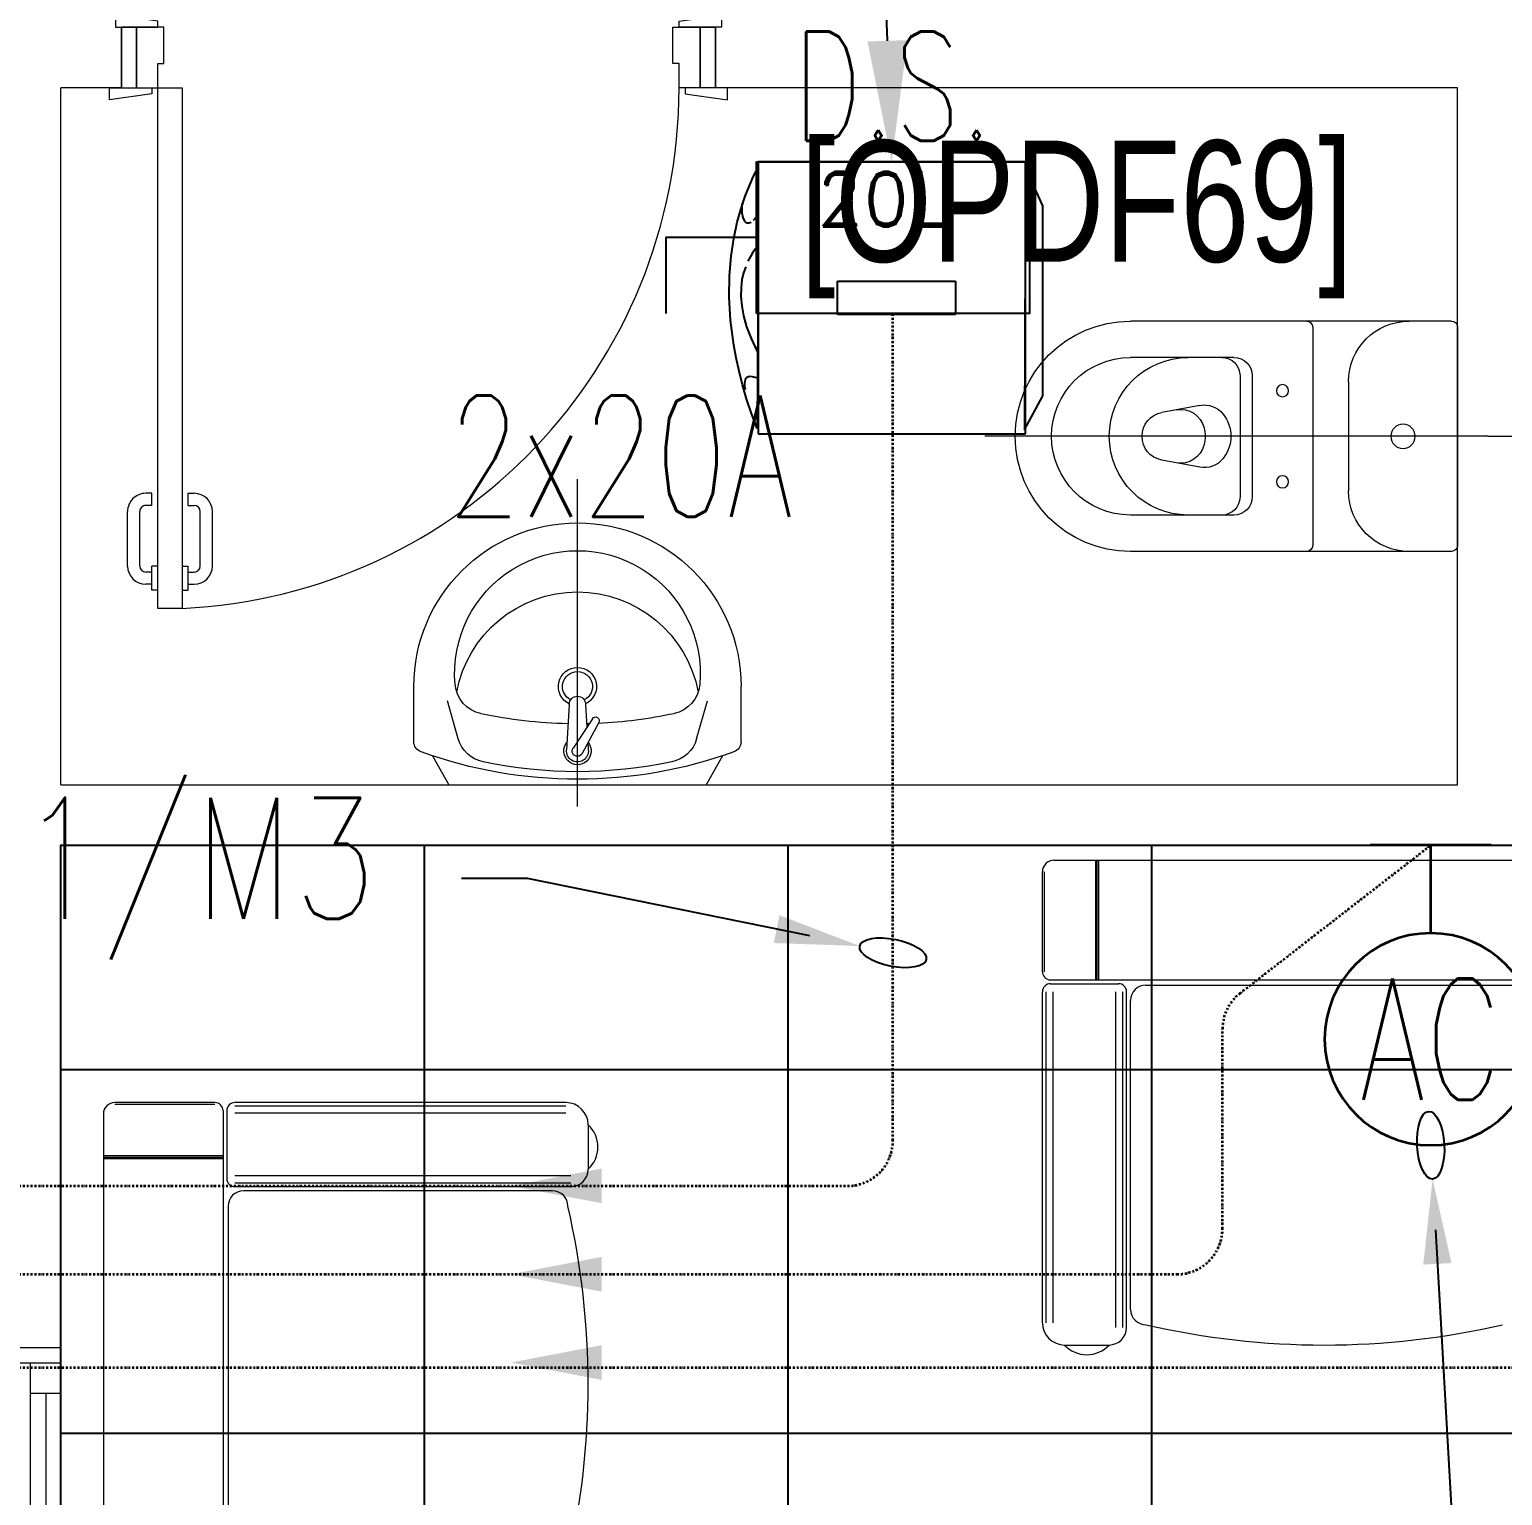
# Model space of a CAD drawing. Extents: x -178977 to 231842, y -29287 to 19916.
# Drawn here: x 8344 to 10775, y 2687 to 5106 of the extents above; entities that cross this region are included whole.
import ezdxf
from ezdxf import colors
from ezdxf.entities.mleader import LeaderData, LeaderLine
from ezdxf.enums import TextEntityAlignment as Align
from ezdxf.math import Vec2, Vec3

# ---------------------------------------------------------------- set-up
doc = ezdxf.new("R2010")
doc.units = 0
doc.header["$LTSCALE"] = 0.25
doc.linetypes.add('DASHDOT', pattern=[25.4, 12.7, -6.35, 0, -6.35])
doc.linetypes.add('HIDDEN', pattern=[9.525, 6.35, -3.175])
for name, color, linetype, lineweight in [('01-First Floor-FUR$0$72_EGR_BASE_TEXT', 252, 'Continuous', 5), ('01-First Floor-FUR$0$Aluminum', 251, 'Continuous', 5), ('01-First Floor-FUR$0$LOADING', 253, 'Continuous', 5), ('01-First Floor-FUR$0$SANIT', 250, 'Continuous', 5), ('01-First Floor-FUR$0$Walls', 251, 'Continuous', 5), ('01-First Floor-FUR$0$Wooden Joinery', 251, 'Continuous', 5), ('E-LITE-CIRC', 6, 'Continuous', 25), ('E-LITE-CLNG-CNDT', 6, 'DASHDOT', 35), ('E-POWR-CIRC-NUMB', 6, 'Continuous', 25), ('E-POWR-CLNG-CNDT', 6, 'DASHDOT', 35), ('E-POWR-CTRL-NUMB', 6, 'Continuous', 25), ('E-POWR-FLOR-CNDT @ 100', 6, 'HIDDEN', 25), ('E-POWR-TEXT', 6, 'Continuous', 25), ('E-POWR-WALL @ 100', 4, 'Continuous', 35)]:
    doc.layers.add(name, color=color, linetype=linetype, lineweight=lineweight)
for name, color, linetype in [('01-First Floor-FUR$0$FALSE CEILING', 251, 'Continuous'), ('01-First Floor-FUR$0$TME-NON MEDICAL FURNITURE', 242, 'Continuous'), ('CARTOUCHE', 254, 'Continuous'), ('E-POWR-IDEN', 101, 'Continuous'), ('e-powr-swch @ 100', 191, 'Continuous'), ('PW-ACCESSORIES', 253, 'Continuous')]:
    doc.layers.add(name, color=color, linetype=linetype)
doc.styles.add('01-First Floor-FUR$0$X3G_ENTITY_9F38', font='swisscl.ttf', dxfattribs={"height": 0.2})
doc.styles.add('DC_Elc_Romans', font='elc_romans.shx', dxfattribs={"width": 0.7})
doc.styles.add('DC_SIMPLEX', font='SIMPLEX.shx', dxfattribs={"width": 0.7})
doc.styles.add('ROMAND', font='romand.shx')

# ---------------------------------------------------------------- blocks, each defined once
blk = doc.blocks.new('01-First Floor-FUR$0$A$C72370EFE')
at = {"layer": '01-First Floor-FUR$0$Wooden Joinery'}
for p, q in [((-0.01, -0.04), (-0.02, -0.04)), ((-0.01, -0.03), (-0.01, -0.07)), ((0, -0.03), (-0.01, -0.03)), ((0.04, -0.03), (0.05, -0.03)), ((0.05, -0.03), (0.05, -0.07)), ((0.05, -0.04), (0.06, -0.04)), ((-0.05, -0.07), (-0.05, -0.16)), ((-0.03, -0.07), (-0.03, -0.16)), ((-0.01, -0.06), (-0.02, -0.06)), ((0, -0.07), (-0.01, -0.07)), ((0.04, -0.07), (0.05, -0.07)), ((0.05, -0.06), (0.06, -0.06)), ((0.07, -0.07), (0.07, -0.16)), ((0.09, -0.07), (0.09, -0.16)), ((-0.01, -0.17), (-0.02, -0.17)), ((-0.01, -0.17), (-0.01, -0.19)), ((0.05, -0.17), (0.06, -0.17)), ((0.05, -0.17), (0.05, -0.19)), ((-0.01, -0.19), (-0.02, -0.19)), ((0.05, -0.19), (0.06, -0.19))]:
    blk.add_line(p, q, dxfattribs=at)
for centre, radius, start, end in [((-0.02, -0.07), 0.03, 90, 180), ((0.06, -0.07), 0.03, 0, 90), ((-0.02, -0.07), 0.01, 90, 180), ((0.06, -0.07), 0.01, 0, 90), ((-0.02, -0.16), 0.03, 180, 270), ((-0.02, -0.16), 0.01, 180, 270), ((0.06, -0.16), 0.01, 270, 0), ((0.06, -0.16), 0.03, 270, 0)]:
    blk.add_arc(centre, radius, start, end, dxfattribs=at)
blk = doc.blocks.new('01-First Floor-FUR$0$A$C5DAD61B4')
at = {"layer": '01-First Floor-FUR$0$Wooden Joinery'}
for points in [[(80, 959.1), (80, 969.1), (10, 979.1), (10, 959.1)], [(940, 959.1), (940, 969.1), (1010, 979.1), (1010, 959.1)], [(70, 859.1), (70, 849.1), (0, 839.1), (0, 859.1)], [(120, 859.1), (120, 0), (80, 0), (80, 859.1)], [(950, 859.1), (950, 849.1), (1020, 839.1), (1020, 859.1)]]:
    blk.add_lwpolyline(points, close=True, dxfattribs=at)
for points in [[(45, 859.1), (45, 959.1), (20, 959.1), (20, 859.1), (45, 859.1)], [(45, 859.1), (80, 859.1), (80, 899.1), (90, 899.1), (90, 959.1), (45, 959.1), (45, 859.1)], [(975, 859.1), (940, 859.1), (940, 899.1), (930, 899.1), (930, 959.1), (975, 959.1), (975, 859.1)], [(975, 859.1), (975, 959.1), (1000, 959.1), (1000, 859.1), (975, 859.1)]]:
    blk.add_lwpolyline(points, dxfattribs=at)
blk.add_arc((80, 859.1), 860, 272.666, 0, dxfattribs=at)
at = {"layer": '01-First Floor-FUR$0$Wooden Joinery', "xscale": 999.9999999998854, "yscale": 999.9999999998854, "zscale": 999.9999999998854, "rotation": 180}
blk.add_blockref('01-First Floor-FUR$0$A$C72370EFE', (120, 0), dxfattribs=at)
blk = doc.blocks.new('01-First Floor-FUR$0$WC manta')
at = {"layer": '01-First Floor-FUR$0$SANIT'}
for p, q in [((-0.13, 0.18), (-0.13, -0.18)), ((-0.12, 0.19), (0.41, 0.19)), ((0.109, 0.18), (0.109, -0.18)), ((0.239, 0.13), (0.41, 0.13)), ((0.209, 0.1), (0.209, -0.1)), ((0.229, 0.1), (0.229, -0.1)), ((0.05, 0.09), (0.05, -0.09)), ((0.2955, 0.051), (0.3581, 0.0393)), ((-0.18, 0), (0.65, 0)), ((0.2955, -0.051), (0.3581, -0.0393)), ((0.239, -0.13), (0.41, -0.13)), ((-0.12, -0.19), (0.41, -0.19))]:
    blk.add_line(p, q, dxfattribs=at)
for centre, radius in [((0.159, 0.0752), 0.01), ((-0.04, 0), 0.02), ((0.159, -0.0753), 0.01)]:
    blk.add_circle(centre, radius, dxfattribs=at)
for centre, radius, start, end in [((-0.12, 0.18), 0.01, 90, 180), ((-0.05, 0.09), 0.1, 0, 90), ((0.119, 0.18), 0.01, 90, 180), ((0.41, 0), 0.19, 270, 90), ((0.239, 0.1), 0.03, 90, 180), ((0.259, 0.1), 0.03, 90, 180), ((0.3147, 0), 0.13, 270, 90), ((0.41, 0), 0.13, 270, 90), ((0.2882, 0.0117), 0.04, 79.4289, 141.525), ((0.3029, 0), 0.0588, 141.525, 218.475), ((0.3271, 0.0044), 0.04, 79.4289, 166.4176), ((0.3507, 0), 0.04, 280.5711, 79.4289), ((0.3454, 0), 0.0588, 166.4176, 193.5824), ((0.3271, -0.0044), 0.04, 193.5824, 280.5711), ((0.2882, -0.0117), 0.04, 218.475, 280.5711), ((-0.05, -0.09), 0.1, 270, 0), ((0.239, -0.1), 0.03, 180, 270), ((0.259, -0.1), 0.03, 180, 270), ((-0.12, -0.18), 0.01, 180, 270), ((0.119, -0.18), 0.01, 180, 270)]:
    blk.add_arc(centre, radius, start, end, dxfattribs=at)
blk = doc.blocks.new('01-First Floor-FUR$0$lav-manta 60')
at = {"layer": '01-First Floor-FUR$0$SANIT'}
for p, q in [((0, 0.04), (0, -0.56)), ((-0.2658, -0.0529), (-0.2358, 0)), ((-0.2358, 0), (0.2358, 0)), ((0.2658, -0.0529), (0.2358, 0)), ((-0.3, -0.0789), (-0.3, -0.18)), ((-0.015, -0.1473), (-0.0199, -0.064)), ((0.0274, -0.121), (-0.0078, -0.0673)), ((0.0389, -0.1142), (0.0087, -0.0575)), ((0.0191, -0.077), (0.0199, -0.064)), ((0.3, -0.0789), (0.3, -0.18)), ((-0.2185, -0.0841), (-0.2383, -0.1537)), ((0.015, -0.1473), (0.0174, -0.1057)), ((0.2185, -0.0841), (0.2383, -0.1537))]:
    blk.add_line(p, q, dxfattribs=at)
for centre, radius, start, end in [((0, -0.8557), 0.8457, 70.1771, 109.8229), ((0, -0.8696), 0.8457, 78.1914, 101.8086), ((-0.1608, -0.1006), 0.06, 101.8086, 164.0794), ((0, -0.0617), 0.025, 320.7474, 220.368), ((0, -0.0617), 0.02, 353.2671, 186.682), ((0, -0.0617), 0.00966, 25.4127, 215.9577), ((0.1608, -0.1006), 0.06, 15.9206, 78.1914), ((-0.28, -0.0789), 0.02, 109.8229, 180), ((0.28, -0.0789), 0.02, 0, 70.1771), ((-0.1645, -0.189), 0.06, 102.0883, 174.8142), ((0, -0.9572), 0.8457, 91.1572, 102.0883), ((0, -0.9572), 0.8457, 88.5486, 88.844), ((0.0332, -0.1176), 0.00666, 210.6852, 30.6852), ((0, -0.9572), 0.8457, 77.9117, 87.4274), ((0.1645, -0.189), 0.06, 5.1858, 77.9117), ((0, -0.18), 0.035, 115.3106, 64.6894), ((0, -0.18), 0.0275, 117.1496, 62.8504), ((0, -0.1473), 0.015, 180, 0), ((0, -0.18), 0.3, 180, 0), ((0, -0.2039), 0.2252, 174.8142, 5.1858), ((0, -0.1282), 0.2252, 190.6097, 349.3903)]:
    blk.add_arc(centre, radius, start, end, dxfattribs=at)
blk = doc.blocks.new('01-First Floor-FUR$0$GF21008-P')
at = {"layer": '01-First Floor-FUR$0$LOADING'}
for p, q in [((-0.7709, 0), (0.7906, 0)), ((-0.7019, -0.1974), (-0.7019, 0)), ((-0.6994, -0.1974), (-0.6994, 0)), ((-0.6968, -0.1974), (-0.6968, 0)), ((-0.79, -0.1841), (-0.79, -0.0191)), ((-0.7866, -0.1841), (-0.7866, -0.0191)), ((-0.79, -0.7634), (-0.79, -0.217)), ((-0.784, -0.7634), (-0.784, -0.217)), ((-0.7767, -0.1974), (0.7964, -0.1974)), ((-0.7767, -0.2037), (-0.6644, -0.2037)), ((-0.7722, -0.7634), (-0.7722, -0.217)), ((-0.6689, -0.7712), (-0.6689, -0.217)), ((-0.6571, -0.7712), (-0.6571, -0.217)), ((-0.6512, -0.7712), (-0.6512, -0.217)), ((-0.6191, -0.2059), (-0.0026, -0.2059)), ((-0.6444, -0.7413), (-0.6444, -0.2312)), ((-0.7533, -0.8), (-0.68, -0.8))]:
    blk.add_line(p, q, dxfattribs=at)
for centre, radius, start, end in [((-0.7709, -0.0191), 0.0191, 90, 180), ((-0.7767, -0.1841), 0.0133, 180, 270), ((-0.7767, -0.217), 0.0133, 90, 180), ((-0.6644, -0.217), 0.0133, 0, 90), ((-0.6191, -0.2312), 0.0253, 90, 180), ((-0.6191, -0.7413), 0.0253, 180, 270), ((-0.7533, -0.7634), 0.0366, 180, 270), ((-0.68, -0.7712), 0.0288, 270, 0), ((-0.3249, 0.51), 1.31, 257.0217, 282.9783), ((-0.7167, -0.7662), 0.0499, 222.6462, 317.3538)]:
    blk.add_arc(centre, radius, start, end, dxfattribs=at)
blk = doc.blocks.new('01-First Floor-FUR$0$single seat')
at = {"layer": '01-First Floor-FUR$0$LOADING'}
for p, q in [((-972558.1, -381684), (-972723.2, -381684)), ((-972558.1, -381687.4), (-972723.2, -381687.4)), ((-972544.8, -381697.3), (-972544.8, -382601.1)), ((-972538.5, -381697.3), (-972538.5, -381809.5)), ((-971978.9, -381684), (-972525.2, -381684)), ((-971978.9, -381689.9), (-972525.2, -381689.9)), ((-972742.2, -381703.1), (-972742.2, -382595.5)), ((-971978.9, -381701.7), (-972525.2, -381701.7)), ((-971942.2, -381720.6), (-971942.2, -381794)), ((-972544.8, -381772.1), (-972742.2, -381772.1)), ((-972544.8, -381774.6), (-972742.2, -381774.6)), ((-972544.8, -381777.1), (-972742.2, -381777.1)), ((-971971, -381805.1), (-972525.2, -381805.1)), ((-971971, -381816.9), (-972525.2, -381816.9)), ((-971971, -381822.8), (-972525.2, -381822.8)), ((-972001, -381829.5), (-972511, -381829.5)), ((-972536.4, -381854.9), (-972536.4, -382471.4)), ((-972536.4, -382471.4), (-972003.7, -382471.4)), ((-971971, -382475.4), (-972525.2, -382475.4)), ((-972538.5, -382600.9), (-972538.5, -382488.7)), ((-971971, -382481.3), (-972525.2, -382481.3)), ((-971971, -382493.1), (-972525.2, -382493.1)), ((-972544.8, -382521), (-972742.2, -382521)), ((-972544.8, -382523.6), (-972742.2, -382523.6)), ((-972544.8, -382526.1), (-972742.2, -382526.1)), ((-971942.2, -382577.6), (-971942.2, -382504.2)), ((-971978.9, -382596.4), (-972525.2, -382596.4)), ((-972558.1, -382610.8), (-972723.2, -382610.8)), ((-972558.1, -382614.2), (-972723.2, -382614.2)), ((-971978.9, -382608.3), (-972525.2, -382608.3)), ((-971978.9, -382614.2), (-972525.2, -382614.2))]:
    blk.add_line(p, q, dxfattribs=at)
for centre, radius, start, end in [((-972723.2, -381703.1), 19.1, 90, 180), ((-972558.1, -381697.3), 13.3, 0, 90), ((-972525.2, -381697.3), 13.3, 90, 180), ((-971978.9, -381720.6), 36.6, 0, 90), ((-971976, -381757.3), 49.9, 312.6462, 47.3538), ((-971971, -381794), 28.8, 270, 0), ((-972525.2, -381809.5), 13.3, 180, 270), ((-972511, -381854.9), 25.3, 90, 180), ((-972001, -381854.9), 25.3, 0, 90), ((-973252.2, -382149.1), 1310, 347.0217, 12.9783), ((-972003.7, -382443.3), 28.1, 270, 0), ((-972525.2, -382488.7), 13.3, 90, 180), ((-971971, -382504.2), 28.8, 0, 90), ((-971976, -382540.9), 49.9, 312.6462, 47.3538), ((-972723.2, -382595.1), 19.1, 180, 270), ((-971978.9, -382577.6), 36.6, 270, 0), ((-972558.1, -382600.9), 13.3, 270, 0), ((-972525.2, -382600.9), 13.3, 180, 270)]:
    blk.add_arc(centre, radius, start, end, dxfattribs=at)
blk = doc.blocks.new('01-First Floor-FUR')
at = {"layer": '01-First Floor-FUR$0$Aluminum'}
for p, q in [((8396.4, 1130.7), (8396.4, 2930.7)), ((8296.4, 2905.7), (8396.4, 2905.7)), ((8346.4, 1155.7), (8346.4, 2905.7)), ((8346.4, 2855.7), (8396.4, 2855.7)), ((8371.4, 2855.7), (8371.4, 1205.7))]:
    blk.add_line(p, q, dxfattribs=at)
at = {"layer": '01-First Floor-FUR$0$FALSE CEILING', "linetype": 'Continuous'}
for p, q in [((8996.4, -298.6), (8996.4, 3760)), ((9596.4, -810), (9596.4, 3760)), ((10196.4, -810), (10196.4, 3760)), ((8396.4, 3390), (13106, 3390)), ((8396.4, 2790), (13106, 2790))]:
    blk.add_line(p, q, dxfattribs=at)
at = {"layer": '01-First Floor-FUR$0$FALSE CEILING'}
blk.add_lwpolyline([(9507.9, -810), (8396.4, 301.4), (8396.4, 3760), (13106, 3760), (13106, -810), (9507.9, -810)], dxfattribs=at)
at = {"layer": '01-First Floor-FUR$0$Walls'}
for p, q in [((8496.4, 5010), (8496.4, 5110)), ((9476.4, 5010), (9476.4, 5110)), ((8396.4, 3860), (8396.4, 5010)), ((8496.4, 5010), (8396.4, 5010)), ((10701.2, 5010), (9476.4, 5010)), ((10701.2, 3860), (10701.2, 5010)), ((8396.4, 3860), (10701.2, 3860)), ((8396.4, 2930.7), (8396.4, 3760)), ((8396.4, 3760), (12026, 3760)), ((8396.4, 2930.7), (8296.4, 2930.7))]:
    blk.add_line(p, q, dxfattribs=at)
at = {"layer": '01-First Floor-FUR$0$LOADING'}
blk.add_blockref('01-First Floor-FUR$0$single seat', (981208.7, 385019.4, -0.1), dxfattribs=at)
at = {"layer": '01-First Floor-FUR$0$SANIT', "xscale": -999.9999999999995, "yscale": 999.9999999999995, "zscale": 999.9999999999995}
blk.add_blockref('01-First Floor-FUR$0$WC manta', (10571.2, 4435), dxfattribs=at)
at = {"layer": '01-First Floor-FUR$0$SANIT', "rotation": 180}
for name, p, xscale, yscale, zscale in [('01-First Floor-FUR$0$WC manta', (10931.2, 4435), -999.9999999999995, 999.9999999999995, 999.9999999999995), ('01-First Floor-FUR$0$lav-manta 60', (9248.8, 3860), -900.000000000201, 900.000000000201, 900.000000000201)]:
    blk.add_blockref(name, p, dxfattribs=dict(at, xscale=xscale, yscale=yscale, zscale=zscale))
at = {"layer": '01-First Floor-FUR$0$TME-NON MEDICAL FURNITURE', "xscale": 1000, "yscale": 1000, "zscale": 1000}
blk.add_blockref('01-First Floor-FUR$0$GF21008-P', (10806.1, 3735.3, -0.1), dxfattribs=at)
at = {"layer": '01-First Floor-FUR$0$Wooden Joinery'}
blk.add_blockref('01-First Floor-FUR$0$A$C5DAD61B4', (8476.4, 4150.9), dxfattribs=at)
at = {"layer": '01-First Floor-FUR$0$72_EGR_BASE_TEXT', "insert": (10072.8, 4923.1), "char_height": 200, "attachment_point": 2, "style": '01-First Floor-FUR$0$X3G_ENTITY_9F38'}
blk.add_mtext('[OPDF69]', dxfattribs=at)
blk = doc.blocks.new('*U43')
blk.add_lwpolyline([(-2.25, -2.5), (-2.25, 0), (2.25, 0), (2.25, -2.5)], close=True)
blk.add_lwpolyline([(-2.25, -1.25), (-3.75, -1.25), (-3.75, -2.5)])
at = {"layer": 'E-POWR-CIRC-NUMB', "style": 'DC_SIMPLEX', "width": 0.7, "flags": 8}
blk.add_attdef('CIRCUIT', (4.233, 3.688), '', height=2, rotation=360, dxfattribs=at)
at = {"layer": 'E-POWR-CTRL-NUMB', "style": 'DC_SIMPLEX', "width": 0.7, "flags": 8}
blk.add_attdef('AMPER', text='', height=2, rotation=360, dxfattribs=at).set_placement((4.233, 1.25), align=Align.MIDDLE_LEFT)
at = {"layer": 'E-POWR-IDEN', "style": 'DC_SIMPLEX', "width": 0.7, "flags": 8}
blk.add_attdef('TYPE', text='', height=1.8, rotation=180, dxfattribs=at).set_placement((0, -1.25), align=Align.MIDDLE_CENTER)
blk = doc.blocks.new('ARR0W')
at = {"color": 45}
blk.add_ellipse((0, 0), major_axis=(0.4, 0), ratio=0.4, dxfattribs=at)
at = {"color": 45, "ltscale": 0.5}
blk.add_solid([(-1.4, 0.167), (-0.4, 0), (-1.4, -0.167)], dxfattribs=at)
blk = doc.blocks.new('*U44')
blk.add_hatch(color=256).paths.add_polyline_path([(0, -0.287), (1.5, 0), (0, 0.287)])
blk = doc.blocks.new('*U33')
blk.add_hatch(color=256).paths.add_polyline_path([(0, -0.287), (1.5, 0), (0, 0.287)])
blk = doc.blocks.new('*U34')
blk.add_hatch(color=256).paths.add_polyline_path([(0, -0.287), (1.5, 0), (0, 0.287)])
blk = doc.blocks.new('*U124')
for p, q in [((0, 1.45), (0, 0)), ((1, 0), (-1, 0))]:
    blk.add_line(p, q)
blk.add_circle((0, 3.2), 1.75)
at = {"layer": 'E-POWR-CIRC-NUMB', "style": 'DC_SIMPLEX', "width": 0.7, "flags": 8}
blk.add_attdef('CIRCUIT', (3.364, 5.671), '', height=2, rotation=360, dxfattribs=at)
at = {"layer": 'E-POWR-IDEN', "style": 'DC_SIMPLEX', "width": 0.7, "flags": 8}
blk.add_attdef('TYPE', text='', height=2, rotation=360, dxfattribs=at).set_placement((0, 3.2), align=Align.MIDDLE_CENTER)
blk = doc.blocks.new('EWHTOP VIEW80')
for p, q in [((46581.9, -910719), (46586.3, -910709.6)), ((46586.3, -910709.6), (46589.9, -910703.7)), ((46589.9, -910703.7), (46590.9, -910701.9)), ((47031.9, -910691.6), (46590.9, -910691.6)), ((46590.9, -910691.6), (46590.9, -911140.2)), ((46590.9, -910701.9), (46590.9, -910860.4)), ((47031.9, -910701), (47030.5, -911133.5)), ((47031.9, -911140.2), (47031.9, -910691.6)), ((47060.6, -910763.9), (47031.9, -910701)), ((46569.3, -910748.2), (46576, -910732)), ((46576, -910732), (46581.9, -910719)), ((46563, -910768.4), (46569.3, -910748.2)), ((46563.9, -910760.3), (46563.9, -910762.6)), ((46556.2, -910791.3), (46563, -910768.4)), ((46563.9, -910762.6), (46563.9, -910767.9)), ((46563.9, -910767.9), (46564.3, -910775.6)), ((46564.3, -910775.6), (46565.7, -910783.2)), ((46565.7, -910783.2), (46568.4, -910789.5)), ((46583.2, -910787.7), (46587.7, -910782.8)), ((47060.6, -911077.8), (47060.6, -910763.9)), ((46550.9, -910817.8), (46556.2, -910791.3)), ((46568.4, -910789.5), (46570.2, -910791.3)), ((46570.2, -910791.3), (46572.9, -910792.2)), ((46572.9, -910792.2), (46575.6, -910792.2)), ((46575.6, -910792.2), (46579.2, -910790.8)), ((46546.4, -910847), (46550.9, -910817.8)), ((46588.2, -910833.1), (46585.5, -910836.6)), ((46590.9, -910830.4), (46588.2, -910833.1)), ((46543.7, -910879.8), (46546.4, -910847)), ((46578.3, -910847.9), (46574.2, -910855.5)), ((46581.9, -910841.6), (46578.3, -910847.9)), ((46585.5, -910836.6), (46581.9, -910841.6)), ((46543.2, -910914.8), (46543.7, -910879.8)), ((46567, -910874.8), (46564.3, -910886.1)), ((46570.6, -910864.5), (46567, -910874.8)), ((46590.9, -910860.4), (46589.5, -911131.3)), ((46563, -910899.1), (46562.5, -910913.5)), ((46564.3, -910886.1), (46563, -910899.1)), ((46722, -910943.5), (46722, -910888.3)), ((46722, -910888.3), (46916.4, -910888.3)), ((46916.4, -910888.3), (46916.4, -910943.5)), ((46545.5, -910953), (46543.2, -910914.8)), ((46562.5, -910913.5), (46563.9, -910929.2)), ((46563.9, -910929.2), (46566.6, -910945.8)), ((46550.9, -910993.8), (46545.5, -910953)), ((46566.6, -910945.8), (46572, -910963.7)), ((46916.4, -910943.5), (46722, -910943.5)), ((46572, -910963.7), (46579.2, -910983.1)), ((46554.5, -911014.9), (46550.9, -910993.8)), ((46579.2, -910983.1), (46589.5, -911004.2)), ((46559.4, -911036.9), (46554.5, -911014.9)), ((46565.2, -911059.4), (46559.4, -911036.9)), ((46569.3, -911050.9), (46568.4, -911057.2)), ((46572.4, -911047.3), (46569.3, -911050.9)), ((46576.9, -911045.9), (46572.4, -911047.3)), ((46581.9, -911046.4), (46576.9, -911045.9)), ((46586.3, -911047.3), (46581.9, -911046.4)), ((46590.9, -911048.6), (46586.3, -911047.3)), ((46572, -911082.7), (46565.2, -911059.4)), ((46568.4, -911057.2), (46568.4, -911061.6)), ((46568.4, -911061.6), (46569.7, -911067)), ((46580.1, -911106.6), (46572, -911082.7)), ((47030.5, -911133.5), (47060.6, -911077.8)), ((46589.5, -911131.3), (46580.1, -911106.6)), ((46589.5, -911131.3), (46589.5, -911131.3)), ((46590.9, -911140.2), (47031.9, -911140.2)), ((47030.5, -911133.5), (47030.5, -911133.5))]:
    blk.add_line(p, q)
at = {"layer": 'CARTOUCHE', "insert": (46624.8, -910753.2), "char_height": 90, "attachment_point": 4, "style": 'ROMAND'}
blk.add_mtext(' 20L', dxfattribs=at)

msp = doc.modelspace()

# ---------------------------------------------------------------- linework, layer by layer
at = {"layer": 'E-POWR-CLNG-CNDT'}
for points, elevation in [([(6553.3, 2898), (11554, 2898, 0.414214), (11629, 2973), (11629, 5110)], 14.8), ([(6553.3, 3197.9), (9694.5, 3197.9, 0.414214), (9769.5, 3272.9), (9769.5, 4635.8)], -0.1), ([(6553.3, 3052.1), (10238.2, 3052.1, 0.414214), (10313.2, 3127.1), (10313.2, 3456.6, -0.231745), (10342.2, 3515.9), (10656.8, 3760)], 14.8)]:
    msp.add_lwpolyline(points, format="xyb", dxfattribs=dict(at, elevation=elevation))

# ---------------------------------------------------------------- block references
at = {"layer": 'E-LITE-CLNG-CNDT'}
msp.add_blockref('01-First Floor-FUR', (0, 0), dxfattribs=at)
at = {"layer": 'E-POWR-FLOR-CNDT @ 100', "xscale": 100, "yscale": 100, "zscale": 100, "rotation": 180}
for name, p in [('*U44', (9289, 3197.9, -0.1)), ('*U33', (9289, 3052.1, 14.8)), ('*U34', (9289, 2906.4, 29.7))]:
    msp.add_blockref(name, p, dxfattribs=at)
at = {"layer": 'e-powr-swch @ 100'}
ref = msp.add_blockref('*U43', (9769.5, 4887.8, 14.8), dxfattribs=dict(at, xscale=100, yscale=100, zscale=100))
ref.add_attrib('TYPE', 'D.S.', dxfattribs={"layer": 'E-POWR-IDEN', "height": 180, "rotation": 360, "style": 'DC_SIMPLEX', "width": 0.7, "flags": 8}).set_placement((9769.5, 5012.8, 14.8), align=Align.MIDDLE_CENTER)
ref.add_attrib('AMPER', '2x20A', dxfattribs={"layer": 'E-POWR-CTRL-NUMB', "height": 200, "rotation": 360, "style": 'DC_SIMPLEX', "width": 0.7, "flags": 8}).set_placement((9034.4, 4402.3, 14.8), align=Align.MIDDLE_LEFT)
at = {"layer": 'E-POWR-WALL @ 100'}
ref = msp.add_blockref('*U124', (10656.8, 3760), dxfattribs=dict(at, xscale=-100, yscale=100, zscale=100, rotation=180))
ref.add_attrib('TYPE', 'AC', dxfattribs={"layer": 'E-POWR-IDEN', "height": 200, "rotation": 0, "style": 'DC_SIMPLEX', "width": 0.7, "flags": 8}).set_placement((10656.8, 3440), align=Align.MIDDLE_CENTER)
at = {"layer": 'PW-ACCESSORIES', "linetype": 'Continuous'}
msp.add_blockref('EWHTOP VIEW80', (-37044, 915579.4, 14.8), dxfattribs=at)

# ---------------------------------------------------------------- leaders
at = {"layer": 'E-LITE-CIRC'}
ml = msp.add_multileader_mtext('Standard', dxfattribs=at)
ml.set_content('{\\Fdc_el_romans|c0;\\W0.8;TO\\Fromans|c0; \\Fsimplex|c0;PP-\\Fdc_el_romans|c0;F1\\Fsimplex|c0;/M40}', color=256, style='DC_SIMPLEX')
ml.set_leader_properties()
ml.set_arrow_properties(name='ARR0W')
ml.build(insert=Vec2(0, 0))
ml.multileader.update_dxf_attribs({"dogleg_length": 200, "arrow_head_size": 140, "scale": 100})
ctx = ml.context
ctx.base_point, ctx.scale, ctx.char_height, ctx.arrow_head_size, ctx.landing_gap_size, ctx.plane_origin, ctx.plane_x_axis, ctx.plane_y_axis = Vec3(40655.2, 5275, -0.1), 100, 200, 140, 140, Vec3(55815.5, -1816.1, -0.1), Vec3(1, 0.000001, 0), Vec3(-0.000001, 1, 0)
ctx.text_align_type = 2
notes = []
notes.append((ctx, [(1, (1, 1, 0), (42895.4, 5275, -0.1), (-1, -0.000001, 0), 108.8, [(0, [(43471.9, 4539.4, -0.1)], 0, [])])]))
ctx.mtext.insert, ctx.mtext.text_direction, ctx.mtext.rotation, ctx.mtext.width, ctx.mtext.alignment, ctx.mtext.flow_direction = Vec3(42646.6, 5408.3, -0.1), Vec3(1, 0.000001, 0), 0.000001, 2216.233, 3, 5
ml = msp.add_multileader_mtext('Standard', dxfattribs=at)
ml.set_content('{\\Fdc_el_romans|c0;\\W0.8;TO\\Fromans|c0; \\Fsimplex|c0;PP-F1/M3}', color=256, style='DC_SIMPLEX')
ml.set_leader_properties()
ml.set_arrow_properties(name='ARR0W')
ml.build(insert=Vec2(0, 0))
ml.multileader.update_dxf_attribs({"dogleg_length": 200, "arrow_head_size": 140, "scale": 100})
ctx = ml.context
ctx.base_point, ctx.scale, ctx.char_height, ctx.arrow_head_size, ctx.landing_gap_size, ctx.plane_origin, ctx.plane_x_axis, ctx.plane_y_axis = Vec3(7078.3, 3705.1, 14.8), 100, 200, 140, 140, Vec3(17660.9, -4632.7, 14.8), Vec3(1, 0.000001, 0), Vec3(-0.000001, 1, 0)
ctx.text_align_type = 2
notes.append((ctx, [(1, (1, 1, 0), (9166.2, 3705.1, 14.8), (-1, -0.000001, 0), 108.8, [(0, [(9769.5, 3582.6, 14.8)], 0, [])])]))
ctx.mtext.insert, ctx.mtext.text_direction, ctx.mtext.rotation, ctx.mtext.alignment, ctx.mtext.flow_direction = Vec3(8917.4, 3838.4, 14.8), Vec3(1, 0.000001, 0), 0.000001, 3, 5
ml = msp.add_multileader_mtext('Standard', dxfattribs=at)
ml.set_content('{\\Fdc_el_romans|c0;\\W0.8;TO\\Fromans|c0; \\Fsimplex|c0;PP-\\Fdc_el_romans|c0;F1\\Fsimplex|c0;/55}', color=256, style='DC_SIMPLEX')
ml.set_leader_properties()
ml.set_arrow_properties(name='ARR0W')
ml.build(insert=Vec2(0, 0))
ml.multileader.update_dxf_attribs({"dogleg_length": 200, "arrow_head_size": 140, "scale": 100})
ctx = ml.context
ctx.base_point, ctx.scale, ctx.char_height, ctx.arrow_head_size, ctx.landing_gap_size, ctx.plane_origin, ctx.plane_x_axis, ctx.plane_y_axis = Vec3(10813.9, 2410, 0), 100, 200, 140, 140, Vec3(23000.4, -2595.5, 0), Vec3(1, 0.000001, 0), Vec3(-0.000001, 1, 0)
notes.append((ctx, [(0, (1, 1, 0), (10705.1, 2410, 0), (1, 0.000001, 0), 108.8, [(0, [(10656.8, 3265, 0)], 0, [])])]))
ctx.mtext.insert, ctx.mtext.text_direction, ctx.mtext.rotation, ctx.mtext.flow_direction = Vec3(10953.9, 2543.3, 0), Vec3(1, 0.000001, 0), 0.000001, 5
at = {"layer": 'E-POWR-TEXT'}
ml = msp.add_multileader_mtext('Standard', dxfattribs=at)
ml.set_content('FOR WATER HEATER ', color=256, style='DC_Elc_Romans')
ml.set_leader_properties(color=45)
ml.build(insert=Vec2(0, 0))
ml.multileader.update_dxf_attribs({"dogleg_length": 2, "arrow_head_size": 200, "scale": 100})
ctx = ml.context
ctx.base_point, ctx.scale, ctx.char_height, ctx.arrow_head_size, ctx.landing_gap_size, ctx.plane_origin = Vec3(9822.5, 5738.2, 14.8), 100, 200, 200, 200, Vec3(7584.4, 3810.6, 14.8)
notes.append((ctx, [(0, (1, 1, 0), (9737.8, 5738.2, 14.8), (1, 0), 84.7, [(0, [(9767.3, 4887.8, 14.8)], 0, [])])]))
ctx.mtext.insert, ctx.mtext.flow_direction = Vec3(10022.5, 5838.2, 14.8), 5
for ctx, leaders in notes:
    for number, flags, end, landing, length, lines in leaders:
        leader = LeaderData()
        leader.index, (leader.has_last_leader_line, leader.has_dogleg_vector, leader.attachment_direction) = number, flags
        leader.last_leader_point, leader.dogleg_vector, leader.dogleg_length = Vec3(end), Vec3(landing), length
        for number, points, colour, breaks in lines:
            line = LeaderLine()
            line.index, line.vertices, line.color, line.breaks = number, Vec3.list(points), colors.encode_raw_color(colour), breaks
            leader.lines.append(line)
        ctx.leaders.append(leader)

doc.saveas('drawing.dxf')
